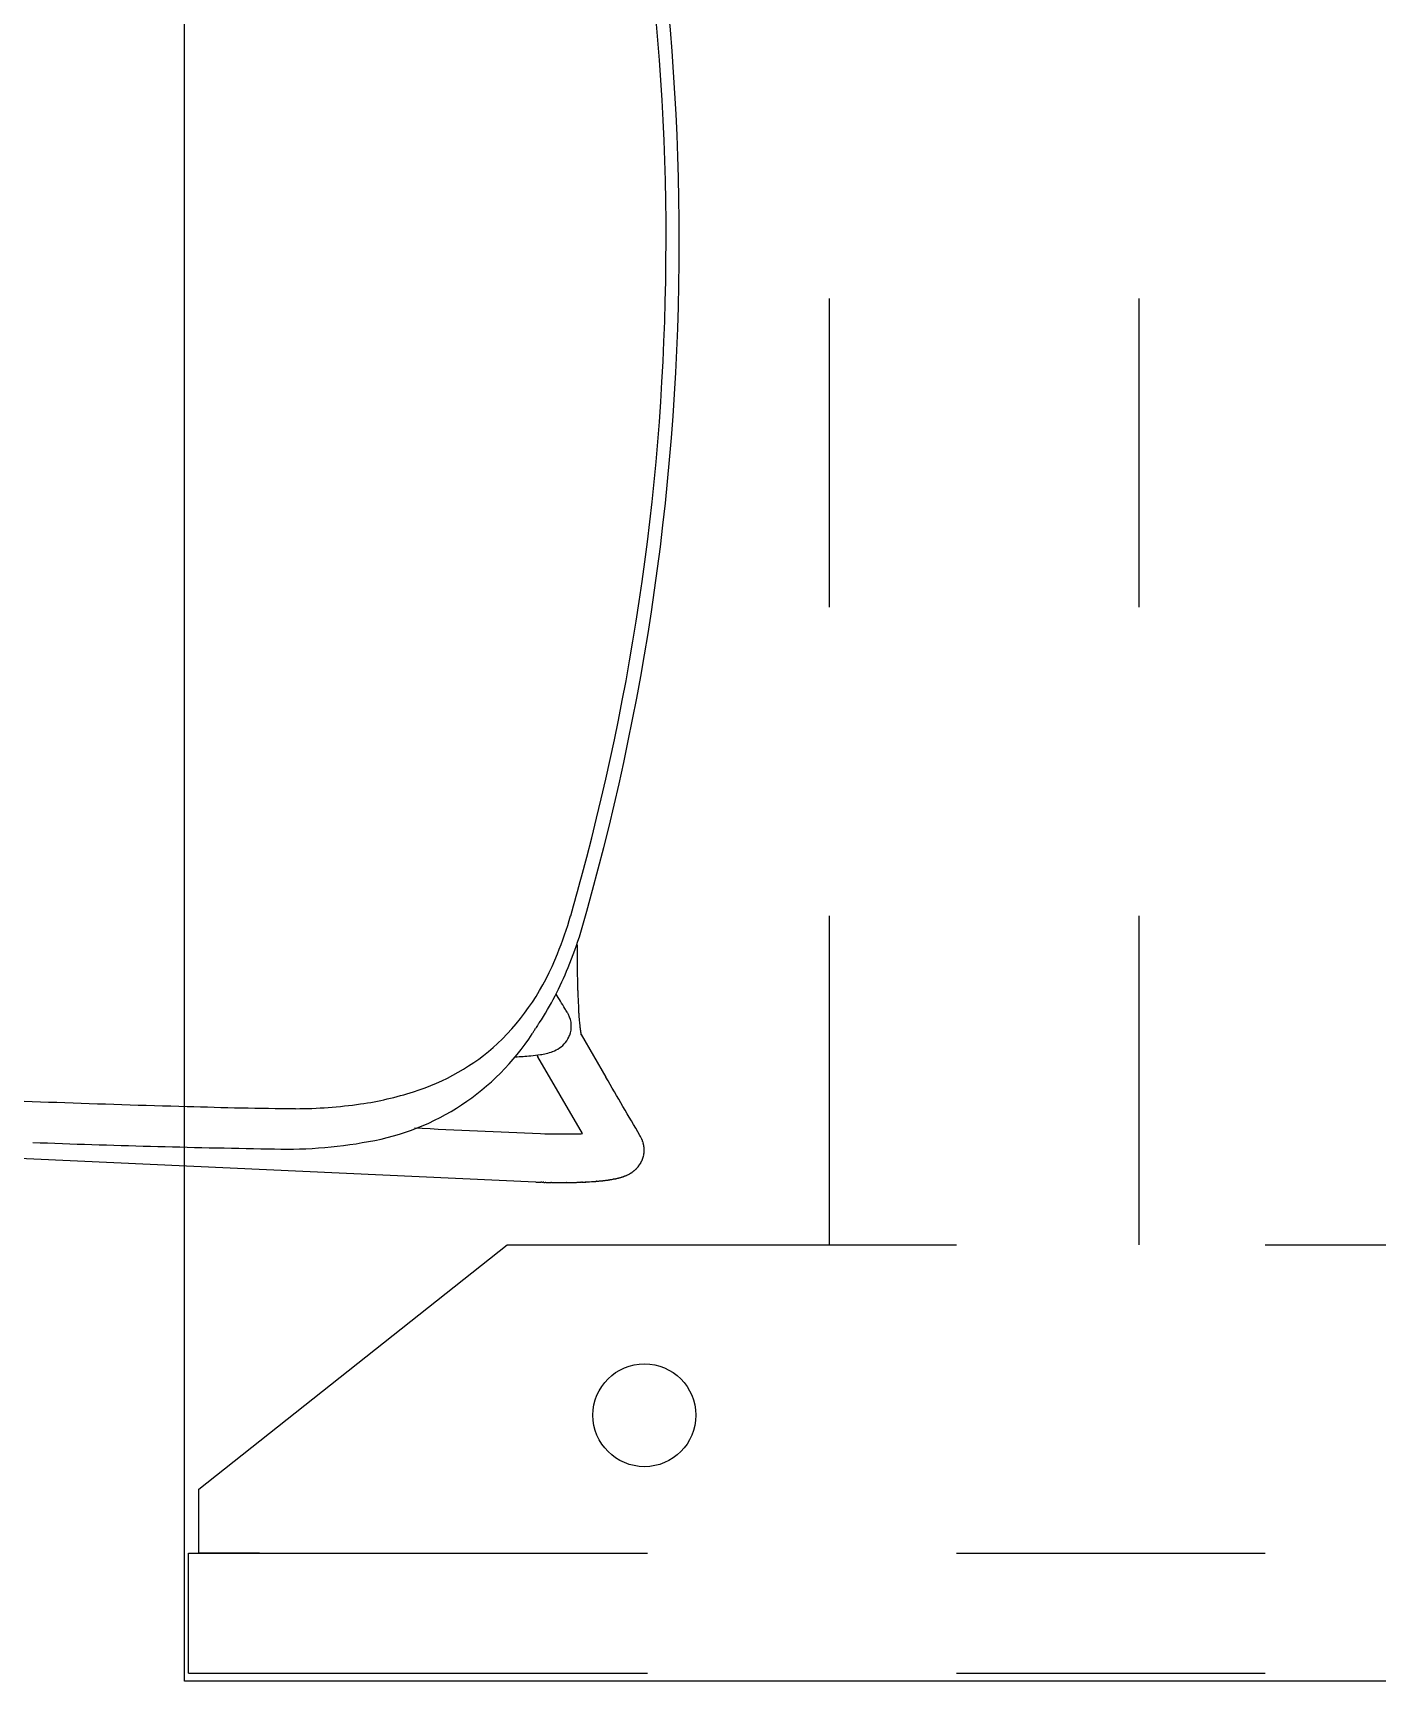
# Model space of a CAD drawing. Header units: inches. Extents: x -2 to 764, y -6 to 562.
# Drawn here: x 653.82 to 666.88, y 113.67 to 129.69 of the extents above; entities that cross this region are included whole.
import ezdxf

# ---------------------------------------------------------------- set-up
doc = ezdxf.new("R2010")
doc.units = ezdxf.units.IN
doc.header["$MEASUREMENT"] = 0
doc.layers.get('0').update_dxf_attribs({"true_color": 0xffffff})
doc.layers.add('SEAT', color=5, linetype='Continuous')
doc.layers.add('TABLE', color=6, linetype='Continuous')

# ---------------------------------------------------------------- blocks, each defined once
blk = doc.blocks.new('UDP1EGS_36120LLNN_0P')
at = {"layer": 'TABLE'}
for p, q in [((-59.94, 18), (59.94, 18)), ((-59.94, -18), (-59.94, 18)), ((-59.862, 17.961), (-59.862, 13.5)), ((-59.862, 17.961), (-58.698, 17.961)), ((-58.698, 17.961), (-58.698, 13.5)), ((-58.698, 17.86), (-58.073, 17.86)), ((-58.698, 17.27), (-58.698, 17.86)), ((-58.073, 17.86), (-55.698, 14.863)), ((-55.698, 14.863), (-55.698, 10.5)), ((-55.698, 11.734), (-52.5, 11.734)), ((-49.5, 11.734), (-46.5, 11.734)), ((-59.862, 10.5), (-59.862, 7.5)), ((-58.698, 10.5), (-58.698, 7.5)), ((-55.698, 8.725), (-52.5, 8.725)), ((-49.5, 8.725), (-46.5, 8.725)), ((-55.698, 7.5), (-55.698, 4.5))]:
    blk.add_line(p, q, dxfattribs=at)
blk.add_circle((-57.356, 13.531, 0.53), 0.5, dxfattribs=at)
blk.add_circle((-57.356, 13.531, 0.53), 0.5, dxfattribs=at)
blk.add_circle((-57.356, 13.531, 0.53), 0.5, dxfattribs=at)
blk = doc.blocks.new('3AAS38L01_0P')
at = {"layer": 'SEAT'}
for p, q in [((8.806, -0.337), (8.806, -0.337)), ((7.942, -7.178), (7.942, -7.302)), ((7.942, -7.302), (7.942, -7.311)), ((7.942, -7.311), (7.942, -7.341)), ((7.942, -7.341), (7.942, -7.348)), ((7.942, -7.348), (7.942, -7.354)), ((7.942, -7.354), (7.942, -7.354)), ((7.942, -7.361), (7.942, -7.363)), ((7.942, -7.363), (7.942, -7.369)), ((7.942, -7.369), (7.942, -7.37)), ((7.942, -7.37), (7.942, -7.37)), ((7.942, -7.393), (7.942, -7.398)), ((7.942, -7.398), (7.942, -7.398)), ((7.942, -7.422), (7.942, -7.422)), ((7.942, -7.435), (7.942, -7.437)), ((7.942, -7.437), (7.942, -7.437)), ((7.943, -7.486), (7.943, -7.486)), ((7.943, -7.508), (7.944, -7.51)), ((7.944, -7.51), (7.944, -7.517)), ((7.944, -7.517), (7.944, -7.523)), ((7.944, -7.523), (7.944, -7.532)), ((7.944, -7.532), (7.944, -7.532)), ((7.944, -7.544), (7.944, -7.544)), ((7.945, -7.558), (7.945, -7.56)), ((7.945, -7.56), (7.945, -7.56)), ((7.945, -7.581), (7.945, -7.588)), ((7.945, -7.588), (7.945, -7.588)), ((7.946, -7.616), (7.946, -7.622)), ((7.955, -7.81), (7.955, -7.815)), ((7.955, -7.815), (7.955, -7.816)), ((7.955, -7.816), (7.955, -7.821)), ((7.955, -7.821), (7.955, -7.821)), ((7.956, -7.833), (7.956, -7.838)), ((7.956, -7.838), (7.956, -7.838)), ((7.959, -7.872), (7.959, -7.872)), ((7.96, -7.882), (7.96, -7.882)), ((7.962, -7.913), (7.962, -7.913)), ((7.963, -7.917), (7.963, -7.917)), ((7.965, -7.946), (7.965, -7.946)), ((7.965, -7.946), (7.965, -7.946)), ((7.967, -7.96), (7.967, -7.96)), ((7.967, -7.966), (7.967, -7.966)), ((7.968, -7.973), (7.968, -7.973)), ((7.968, -7.976), (7.968, -7.976)), ((7.968, -7.976), (7.968, -7.976)), ((7.969, -7.98), (7.969, -7.98)), ((7.969, -7.98), (7.969, -7.98)), ((7.969, -7.983), (7.969, -7.984)), ((7.969, -7.984), (7.969, -7.984)), ((7.97, -7.987), (7.97, -7.988)), ((7.97, -7.988), (7.97, -7.988)), ((7.97, -7.991), (7.97, -7.992)), ((7.97, -7.992), (7.97, -7.992)), ((7.971, -7.995), (7.971, -7.996)), ((7.971, -7.996), (7.971, -7.996)), ((7.971, -7.998), (7.971, -7.999)), ((7.971, -7.999), (7.971, -7.999)), ((7.972, -8.003), (7.972, -8.003)), ((7.974, -8.019), (7.974, -8.019)), ((7.974, -8.022), (7.974, -8.022)), ((7.975, -8.027), (7.975, -8.027)), ((7.976, -8.031), (7.976, -8.031)), ((7.976, -8.033), (7.976, -8.033)), ((7.976, -8.035), (7.976, -8.036)), ((7.976, -8.036), (7.976, -8.036)), ((7.977, -8.038), (7.977, -8.038)), ((7.977, -8.038), (7.977, -8.038)), ((7.977, -8.04), (7.977, -8.041)), ((7.977, -8.041), (7.977, -8.041)), ((7.978, -8.043), (7.978, -8.043)), ((7.978, -8.045), (7.978, -8.045)), ((7.978, -8.045), (7.978, -8.045)), ((7.978, -8.047), (7.978, -8.047)), ((7.979, -8.048), (7.979, -8.048)), ((7.979, -8.049), (7.979, -8.049)), ((7.979, -8.05), (8.22, -8.464)), ((7.979, -8.05), (7.979, -8.05)), ((7.979, -8.051), (7.979, -8.051)), ((7.98, -8.054), (7.98, -8.054)), ((7.981, -8.058), (7.981, -8.058)), ((7.981, -8.058), (7.981, -8.058)), ((7.981, -8.059), (7.981, -8.059)), ((7.981, -8.059), (7.981, -8.059)), ((7.981, -8.06), (7.981, -8.06)), ((7.981, -8.06), (7.981, -8.06)), ((7.981, -8.06), (7.981, -8.06)), ((7.981, -8.06), (7.981, -8.06)), ((7.981, -8.06), (7.981, -8.06)), ((7.981, -8.06), (7.981, -8.06)), ((7.981, -8.06), (7.981, -8.06)), ((7.981, -8.06), (7.981, -8.06)), ((7.993, -9.013), (7.559, -8.267)), ((7.538, -9.484), (-4.934, -8.916)), ((8.572, -9.072), (8.572, -9.072)), ((8.572, -9.073), (8.572, -9.073)), ((8.577, -9.084), (8.577, -9.084)), ((8.578, -9.087), (8.578, -9.087)), ((8.578, -9.088), (8.578, -9.088)), ((8.579, -9.091), (8.579, -9.091)), ((8.579, -9.091), (8.579, -9.091)), ((8.58, -9.094), (8.58, -9.094)), ((8.58, -9.095), (8.58, -9.095)), ((8.581, -9.097), (8.581, -9.097)), ((8.581, -9.098), (8.581, -9.098)), ((8.582, -9.1), (8.582, -9.1)), ((8.582, -9.101), (8.582, -9.101)), ((8.583, -9.103), (8.583, -9.103)), ((8.583, -9.104), (8.583, -9.104)), ((8.584, -9.107), (8.584, -9.107)), ((8.584, -9.107), (8.584, -9.107)), ((8.585, -9.11), (8.585, -9.11)), ((8.585, -9.111), (8.585, -9.111)), ((8.586, -9.113), (8.586, -9.113)), ((8.586, -9.114), (8.586, -9.114)), ((8.586, -9.116), (8.586, -9.116)), ((8.587, -9.117), (8.587, -9.117)), ((8.587, -9.12), (8.587, -9.12)), ((8.587, -9.121), (8.587, -9.121)), ((8.588, -9.123), (8.588, -9.123)), ((8.588, -9.124), (8.588, -9.124)), ((8.589, -9.126), (8.589, -9.126)), ((8.589, -9.127), (8.589, -9.127)), ((8.589, -9.131), (8.589, -9.131)), ((8.564, -9.291), (8.564, -9.291)), ((8.565, -9.289), (8.565, -9.289)), ((8.566, -9.288), (8.566, -9.288)), ((8.568, -9.283), (8.568, -9.283)), ((8.569, -9.282), (8.569, -9.282)), ((8.57, -9.279), (8.57, -9.279)), ((8.57, -9.28), (8.57, -9.28)), ((8.571, -9.276), (8.571, -9.276)), ((8.571, -9.277), (8.571, -9.277)), ((8.572, -9.274), (8.572, -9.274)), ((8.573, -9.273), (8.573, -9.273)), ((8.574, -9.269), (8.574, -9.269)), ((8.577, -9.261), (8.577, -9.261)), ((8.583, -9.244), (8.583, -9.244)), ((8.584, -9.242), (8.584, -9.242)), ((8.585, -9.235), (8.585, -9.235)), ((8.585, -9.238), (8.585, -9.238)), ((8.586, -9.231), (8.586, -9.231)), ((8.587, -9.228), (8.587, -9.228)), ((8.587, -9.229), (8.587, -9.229)), ((8.588, -9.221), (8.588, -9.221)), ((8.588, -9.222), (8.588, -9.222)), ((8.588, -9.225), (8.588, -9.225)), ((8.589, -9.215), (8.589, -9.215)), ((8.589, -9.218), (8.589, -9.218)), ((8.589, -9.219), (8.589, -9.219)), ((8.59, -9.133), (8.59, -9.133)), ((8.59, -9.134), (8.59, -9.134)), ((8.59, -9.136), (8.59, -9.136)), ((8.59, -9.137), (8.59, -9.137)), ((8.59, -9.211), (8.59, -9.211)), ((8.59, -9.212), (8.59, -9.212)), ((8.59, -9.214), (8.59, -9.214)), ((8.591, -9.14), (8.591, -9.14)), ((8.591, -9.141), (8.591, -9.141)), ((8.591, -9.143), (8.591, -9.143)), ((8.591, -9.144), (8.591, -9.144)), ((8.591, -9.202), (8.591, -9.202)), ((8.591, -9.204), (8.591, -9.204)), ((8.591, -9.205), (8.591, -9.205)), ((8.591, -9.208), (8.591, -9.208)), ((8.591, -9.209), (8.591, -9.209)), ((8.592, -9.146), (8.592, -9.146)), ((8.592, -9.147), (8.592, -9.147)), ((8.592, -9.15), (8.592, -9.15)), ((8.592, -9.151), (8.592, -9.151)), ((8.592, -9.153), (8.592, -9.153)), ((8.592, -9.154), (8.592, -9.154)), ((8.592, -9.157), (8.592, -9.157)), ((8.592, -9.157), (8.592, -9.157)), ((8.592, -9.191), (8.592, -9.191)), ((8.592, -9.192), (8.592, -9.192)), ((8.592, -9.194), (8.592, -9.194)), ((8.592, -9.195), (8.592, -9.195)), ((8.592, -9.197), (8.592, -9.197)), ((8.592, -9.198), (8.592, -9.198)), ((8.592, -9.201), (8.592, -9.201)), ((8.593, -9.16), (8.593, -9.16)), ((8.593, -9.161), (8.593, -9.161)), ((8.593, -9.163), (8.593, -9.163)), ((8.593, -9.164), (8.593, -9.164)), ((8.593, -9.167), (8.593, -9.167)), ((8.593, -9.168), (8.593, -9.168)), ((8.593, -9.17), (8.593, -9.17)), ((8.593, -9.171), (8.593, -9.171)), ((8.593, -9.174), (8.593, -9.174)), ((8.593, -9.177), (8.593, -9.177)), ((8.593, -9.178), (8.593, -9.178)), ((8.593, -9.18), (8.593, -9.18)), ((8.593, -9.181), (8.593, -9.181)), ((8.593, -9.184), (8.593, -9.184)), ((8.593, -9.185), (8.593, -9.185)), ((8.593, -9.187), (8.593, -9.187)), ((8.593, -9.188), (8.593, -9.188)), ((8.321, -9.45), (8.321, -9.45)), ((8.324, -9.449), (8.324, -9.449)), ((8.325, -9.449), (8.325, -9.449)), ((8.328, -9.448), (8.328, -9.448)), ((8.336, -9.446), (8.336, -9.446)), ((8.343, -9.445), (8.343, -9.445)), ((8.351, -9.443), (8.351, -9.443)), ((8.353, -9.442), (8.353, -9.442)), ((8.366, -9.438), (8.366, -9.438)), ((8.376, -9.435), (8.376, -9.435)), ((8.378, -9.435), (8.378, -9.435)), ((8.382, -9.433), (8.382, -9.433)), ((8.386, -9.432), (8.386, -9.432)), ((8.388, -9.431), (8.388, -9.431)), ((8.392, -9.43), (8.392, -9.43)), ((8.394, -9.429), (8.394, -9.429)), ((8.396, -9.428), (8.396, -9.428)), ((8.399, -9.428), (8.399, -9.428)), ((8.4, -9.427), (8.4, -9.427)), ((8.404, -9.425), (8.404, -9.425)), ((8.409, -9.424), (8.409, -9.424)), ((8.411, -9.423), (8.411, -9.423)), ((8.413, -9.422), (8.413, -9.422)), ((8.415, -9.421), (8.415, -9.421)), ((8.417, -9.42), (8.417, -9.42)), ((8.422, -9.418), (8.422, -9.418)), ((8.423, -9.418), (8.423, -9.418)), ((8.426, -9.416), (8.426, -9.416)), ((8.432, -9.414), (8.432, -9.414)), ((8.435, -9.412), (8.435, -9.412)), ((8.447, -9.406), (8.447, -9.406)), ((8.45, -9.404), (8.45, -9.404)), ((8.451, -9.404), (8.451, -9.404)), ((8.452, -9.403), (8.452, -9.403)), ((8.453, -9.403), (8.453, -9.403)), ((8.454, -9.402), (8.454, -9.402)), ((8.459, -9.399), (8.459, -9.399)), ((8.461, -9.398), (8.461, -9.398)), ((8.464, -9.396), (8.464, -9.396)), ((8.468, -9.393), (8.468, -9.393)), ((8.47, -9.392), (8.47, -9.392)), ((8.473, -9.391), (8.473, -9.391)), ((8.477, -9.388), (8.477, -9.388)), ((8.479, -9.386), (8.479, -9.386)), ((8.481, -9.385), (8.481, -9.385)), ((8.482, -9.384), (8.482, -9.384)), ((8.495, -9.374), (8.495, -9.374)), ((8.5, -9.371), (8.5, -9.371)), ((8.502, -9.368), (8.502, -9.368)), ((8.503, -9.368), (8.503, -9.368)), ((8.508, -9.363), (8.508, -9.363)), ((8.508, -9.363), (8.508, -9.363)), ((8.511, -9.361), (8.511, -9.361)), ((8.512, -9.359), (8.512, -9.359)), ((8.513, -9.359), (8.513, -9.359)), ((8.514, -9.357), (8.514, -9.357)), ((8.515, -9.357), (8.515, -9.357)), ((8.516, -9.355), (8.516, -9.355)), ((8.517, -9.355), (8.517, -9.355)), ((8.519, -9.353), (8.519, -9.353)), ((8.534, -9.336), (8.534, -9.336)), ((8.535, -9.335), (8.535, -9.335)), ((8.536, -9.334), (8.536, -9.334)), ((8.537, -9.332), (8.537, -9.332)), ((8.538, -9.331), (8.538, -9.331)), ((8.539, -9.33), (8.539, -9.33)), ((8.54, -9.329), (8.54, -9.329)), ((8.554, -9.308), (8.554, -9.308)), ((8.559, -9.3), (8.559, -9.3)), ((8.56, -9.297), (8.56, -9.297)), ((8.561, -9.296), (8.561, -9.296)), ((8.562, -9.294), (8.562, -9.294)), ((8.563, -9.294), (8.563, -9.294)), ((8.564, -9.292), (8.564, -9.292)), ((7.541, -9.485), (7.538, -9.484)), ((7.556, -9.485), (7.556, -9.485)), ((7.568, -9.486), (7.568, -9.486)), ((7.593, -9.486), (7.59, -9.486)), ((7.59, -9.486), (7.59, -9.486)), ((7.597, -9.487), (7.593, -9.486)), ((7.605, -9.487), (7.605, -9.487)), ((7.615, -9.487), (7.612, -9.487)), ((7.612, -9.487), (7.612, -9.487)), ((7.619, -9.487), (7.615, -9.487)), ((7.63, -9.488), (7.627, -9.487)), ((7.627, -9.487), (7.627, -9.487)), ((7.638, -9.488), (7.638, -9.488)), ((7.671, -9.489), (7.671, -9.489)), ((7.689, -9.489), (7.685, -9.489)), ((7.685, -9.489), (7.685, -9.489)), ((7.693, -9.489), (7.689, -9.489)), ((7.7, -9.489), (7.7, -9.489)), ((7.722, -9.489), (7.722, -9.489)), ((7.743, -9.49), (7.743, -9.49)), ((7.782, -9.49), (7.782, -9.49)), ((7.811, -9.49), (7.811, -9.49)), ((7.828, -9.49), (7.828, -9.49)), ((7.842, -9.49), (7.838, -9.49)), ((7.838, -9.49), (7.838, -9.49)), ((7.856, -9.489), (7.856, -9.489)), ((7.897, -9.489), (7.897, -9.489)), ((7.911, -9.488), (7.911, -9.488)), ((7.917, -9.488), (7.917, -9.488)), ((7.934, -9.488), (7.934, -9.488)), ((7.95, -9.487), (7.95, -9.487)), ((7.979, -9.486), (7.976, -9.486)), ((7.976, -9.486), (7.976, -9.486)), ((7.983, -9.486), (7.979, -9.486)), ((7.989, -9.486), (7.989, -9.486)), ((7.998, -9.486), (7.995, -9.486)), ((7.995, -9.486), (7.995, -9.486)), ((8.008, -9.485), (8.008, -9.485)), ((8.023, -9.484), (8.021, -9.484)), ((8.021, -9.484), (8.021, -9.484)), ((8.027, -9.484), (8.027, -9.484)), ((8.099, -9.48), (8.099, -9.48)), ((8.11, -9.479), (8.11, -9.479)), ((8.113, -9.479), (8.113, -9.479)), ((8.119, -9.478), (8.119, -9.478)), ((8.124, -9.478), (8.124, -9.478)), ((8.13, -9.477), (8.127, -9.477)), ((8.127, -9.477), (8.127, -9.477)), ((8.141, -9.476), (8.141, -9.476)), ((8.149, -9.475), (8.149, -9.475)), ((8.152, -9.475), (8.152, -9.475)), ((8.168, -9.473), (8.168, -9.473)), ((8.184, -9.472), (8.184, -9.472)), ((8.192, -9.471), (8.192, -9.471)), ((8.197, -9.47), (8.197, -9.47)), ((8.212, -9.468), (8.212, -9.468)), ((8.215, -9.468), (8.215, -9.468)), ((8.225, -9.467), (8.225, -9.467)), ((8.237, -9.465), (8.237, -9.465)), ((8.242, -9.464), (8.242, -9.464)), ((8.247, -9.464), (8.247, -9.464)), ((8.261, -9.461), (8.261, -9.461)), ((8.27, -9.46), (8.27, -9.46)), ((8.288, -9.457), (8.288, -9.457)), ((8.29, -9.456), (8.29, -9.456)), ((8.302, -9.454), (8.302, -9.454)), ((8.308, -9.453), (8.308, -9.453)), ((8.311, -9.452), (8.311, -9.452))]:
    blk.add_line(p, q, dxfattribs=at)
for centre, radius, start, end in [((-15.099, -0.326), 24.033, 359.9751, 15.6311), ((-14.791, -0.325), 23.597, 359.9722, 15.1542), ((-15.014, -0.355), 23.947, 343.75, 0.0439), ((-14.816, -0.345), 23.621, 344.8536, 0.0197), ((-16.116, 0.036), 24.976, 343.8882, 344.7907), ((4.212, -5.827), 3.819, 337.8542, 343.7559), ((4.001, -5.824), 4.163, 337.7619, 342.7834), ((5.51, -6.403), 2.4, 313.71, 338.8993), ((14.268, -7.342), 6.326, 180.1086, 180.1759), ((4.943, -6.225), 3.139, 326.9262, 338.024), ((18.323, -7.327), 10.381, 180.2384, 180.3609), ((17.841, -7.33), 9.899, 180.3933, 180.5312), ((17.658, -7.332), 9.716, 180.5314, 180.6085), ((17.566, -7.333), 9.624, 180.6182, 180.9132), ((17.337, -7.337), 9.395, 180.9134, 181.0463), ((-51.195, -43.838), 69.152, 31.41146, 31.54835), ((16.927, -7.345), 8.985, 181.1927, 181.2735), ((16.813, -7.347), 8.871, 181.2734, 181.3656), ((16.632, -7.351), 8.69, 181.3761, 181.5162), ((16.266, -7.361), 8.324, 181.5629, 181.7551), ((14.843, -7.41), 6.899, 181.762, 183.1333), ((6.473, -8.65), 1.596, 30.8096, 32.2926), ((7.435, -8.075), 0.476, 27.3776, 30.6953), ((13.459, -7.479), 5.514, 183.1938, 183.4389), ((12.69, -7.526), 4.744, 183.5661, 183.7208), ((12.139, -7.562), 4.192, 183.7715, 184.2421), ((1.169, -3.932), 7.552, 327.2602, 327.4987), ((10.246, -9.717), 3.211, 146.6361, 147.4776), ((13.782, -12.034), 7.439, 146.5836, 146.7047), ((7.637, -7.97), 0.248, 339.4379, 27.1154), ((11.746, -7.591), 3.798, 184.2476, 184.3913), ((11.344, -7.622), 3.395, 184.3837, 184.9209), ((10.978, -7.653), 3.027, 184.9296, 185.0034), ((10.634, -7.684), 2.682, 184.9928, 185.5983), ((10.215, -7.725), 2.26, 185.6283, 185.9647), ((10.034, -7.744), 2.079, 185.9669, 186.1492), ((9.906, -7.757), 1.95, 186.1489, 186.3573), ((9.819, -7.767), 1.863, 186.3584, 186.4272), ((9.744, -7.775), 1.787, 186.4527, 186.5556), ((9.665, -7.785), 1.708, 186.5819, 186.6877), ((9.59, -7.793), 1.632, 186.7148, 186.8235), ((9.509, -7.803), 1.55, 186.8514, 186.9638), ((9.432, -7.813), 1.473, 186.9925, 187.1085), ((9.351, -7.823), 1.391, 187.1379, 187.2584), ((9.268, -7.833), 1.307, 187.2884, 187.4443), ((9.091, -7.857), 1.129, 187.4287, 188.271), ((5.514, -6.752), 2.373, 279.7202, 327.0365), ((5.712, -6.541), 2.162, 287.1984, 312.3747), ((5.621, -6.792), 2.261, 326.4095, 327.2061), ((7.625, -7.965), 0.26, 303.9202, 339.2723), ((8.914, -7.882), 0.951, 188.2888, 188.4411), ((8.804, -7.899), 0.839, 188.4367, 188.8376), ((8.711, -7.913), 0.745, 188.841, 189.0929), ((8.671, -7.919), 0.704, 189.0941, 189.2724), ((8.637, -7.925), 0.669, 189.2722, 189.4951), ((8.597, -7.932), 0.629, 189.538, 189.7229), ((8.553, -7.939), 0.585, 189.7675, 189.9583), ((8.501, -7.948), 0.532, 190.0053, 190.2058), ((8.446, -7.958), 0.476, 190.2049, 190.4684), ((8.388, -7.969), 0.417, 190.5205, 190.7493), ((8.361, -7.974), 0.389, 190.7506, 190.8954), ((8.334, -7.979), 0.362, 190.8948, 191.0978), ((8.312, -7.984), 0.34, 191.0976, 191.2576), ((8.295, -7.987), 0.323, 191.2576, 191.4059), ((8.261, -7.994), 0.288, 191.3972, 191.9879), ((8.17, -8.013), 0.195, 191.9322, 193.2739), ((8.105, -8.029), 0.128, 193.3554, 193.4913), ((8.091, -8.032), 0.113, 193.4872, 193.7744), ((8.07, -8.037), 0.0921, 193.8039, 194.1351), ((7.915, -8.081), 0.0694, 17.7507, 17.9098), ((8.065, -8.038), 0.0869, 194.1447, 194.2158), ((8.035, -8.046), 0.0551, 194.2114, 194.2748), ((8.049, -8.042), 0.0705, 194.267, 194.4464), ((8.035, -8.046), 0.0554, 194.4483, 194.5277), ((8.035, -8.046), 0.0556, 194.5239, 194.6065), ((8.032, -8.047), 0.0529, 194.6079, 194.6883), ((8.006, -8.054), 0.0253, 194.5442, 195.7115), ((7.247, -5.256), 3.012, 271.7724, 273.211), ((7.291, -6.029), 2.237, 273.2017, 275.1388), ((7.372, -6.907), 1.355, 275.0176, 279.0141), ((8.04, -7.998), 0.551, 207.2642, 209.2029), ((7.465, -7.49), 0.765, 279.0208, 283.2686), ((7.532, -7.766), 0.481, 282.9791, 290.8677), ((7.588, -7.911), 0.326, 290.8091, 304.0935), ((-5575.286, -3256.565), 6459.544, 30.1820673, 30.1879065), ((5.392, -5.627), 3.13, 278.1905, 287.8506), ((8.051, 135.169), 143.971, 267.43995, 268.44787), ((5.458, 29.048), 37.819, 268.0202, 269.619), ((5.2, -4.352), 4.419, 270.0864, 278.2966), ((65.023, 1268.971), 1279.275, 267.371728, 267.426599), ((6.735, 99.186), 108.362, 267.842, 269.05043), ((5.114, -4.76), 4.404, 267.7274, 280.4694), ((7.785, -3.875), 5.142, 267.7593, 271.7408), ((7.814, -5.328), 3.69, 271.9834, 272.7761), ((8.22, -9.236), 0.389, 26.6225, 31.4741), ((8.345, -9.171), 0.247, 23.6152, 26.1591), ((8.339, -9.174), 0.254, 23.4255, 23.6437), ((8.337, -9.175), 0.257, 20.6854, 23.4217), ((8.336, -9.175), 0.258, 19.9552, 20.6861), ((8.338, -9.175), 0.255, 19.7467, 19.9532), ((8.336, -9.175), 0.257, 19.2144, 19.7469), ((8.338, -9.174), 0.255, 19.0068, 19.2126), ((8.337, -9.175), 0.256, 18.4676, 19.0069), ((8.339, -9.174), 0.254, 18.2609, 18.4659), ((8.338, -9.175), 0.255, 17.7154, 18.261), ((8.339, -9.174), 0.254, 17.5099, 17.7138), ((8.338, -9.174), 0.255, 16.9586, 17.51), ((8.34, -9.174), 0.253, 16.7544, 16.957), ((8.339, -9.174), 0.254, 16.1978, 16.7544), ((8.34, -9.174), 0.253, 15.9951, 16.1963), ((8.339, -9.174), 0.254, 15.4337, 15.9951), ((8.34, -9.174), 0.252, 15.2326, 15.4322), ((8.339, -9.174), 0.254, 14.6669, 15.2327), ((8.341, -9.174), 0.252, 14.4676, 14.6655), ((8.34, -9.174), 0.253, 13.8979, 14.4676), ((8.341, -9.174), 0.252, 13.7006, 13.8966), ((8.34, -9.174), 0.253, 13.1273, 13.7006), ((8.341, -9.174), 0.252, 12.932, 13.126), ((8.34, -9.174), 0.253, 12.3556, 12.932), ((8.341, -9.174), 0.252, 12.1625, 12.3544), ((8.34, -9.174), 0.253, 11.5834, 12.1625), ((8.341, -9.174), 0.252, 11.3925, 11.5822), ((8.34, -9.174), 0.253, 10.811, 11.3925), ((8.341, -9.174), 0.252, 10.6225, 10.8099), ((8.341, -9.174), 0.252, 9.8537, 10.6229), ((8.341, -9.174), 0.252, 9.2666, 9.8544), ((8.338, -9.172), 0.255, 332.3964, 332.8893), ((8.335, -9.171), 0.259, 332.1488, 332.3956), ((8.337, -9.172), 0.256, 332.8891, 333.1392), ((8.338, -9.172), 0.255, 333.1382, 334.3799), ((8.338, -9.172), 0.255, 334.38, 334.6314), ((8.339, -9.173), 0.255, 334.6309, 335.1296), ((8.338, -9.173), 0.255, 335.3814, 335.8815), ((8.339, -9.173), 0.255, 335.1295, 335.3812), ((8.339, -9.173), 0.254, 336.1329, 336.6369), ((8.337, -9.172), 0.257, 335.8825, 336.1326), ((8.339, -9.173), 0.254, 336.6362, 336.889), ((8.339, -9.173), 0.254, 336.8886, 337.6453), ((8.339, -9.173), 0.254, 337.6461, 339.6676), ((8.34, -9.173), 0.253, 339.6676, 343.7295), ((8.341, -9.173), 0.252, 343.7305, 344.2494), ((8.341, -9.173), 0.252, 344.2487, 345.2624), ((8.341, -9.173), 0.252, 345.7845, 346.7983), ((8.341, -9.173), 0.252, 345.2621, 345.7852), ((8.341, -9.173), 0.252, 346.7979, 347.3259), ((8.341, -9.173), 0.252, 347.5685, 348.0971), ((8.341, -9.174), 0.252, 347.3255, 347.5684), ((8.342, -9.174), 0.251, 349.1124, 349.6494), ((8.343, -9.174), 0.25, 348.8722, 349.1131), ((8.341, -9.173), 0.252, 348.0986, 348.8726), ((8.342, -9.174), 0.251, 350.4279, 350.6647), ((8.342, -9.174), 0.251, 349.8873, 350.4283), ((8.341, -9.174), 0.252, 349.6496, 349.8884), ((8.341, -9.174), 0.252, 9.0842, 9.2666), ((8.342, -9.173), 0.251, 8.4953, 9.087), ((8.328, -9.176), 0.265, 8.3216, 8.4927), ((8.34, -9.174), 0.253, 7.7305, 8.3154), ((8.342, -9.174), 0.25, 351.4426, 351.989), ((8.342, -9.174), 0.251, 351.207, 351.4436), ((8.341, -9.174), 0.252, 350.6652, 351.2065), ((8.341, -9.174), 0.252, 7.5466, 7.7302), ((8.34, -9.174), 0.253, 6.9631, 7.5452), ((8.341, -9.174), 0.252, 6.7761, 6.9631), ((8.34, -9.174), 0.253, 6.1958, 6.7748), ((8.343, -9.174), 0.25, 353.5534, 353.7836), ((8.343, -9.174), 0.25, 353.0023, 353.5537), ((8.342, -9.174), 0.251, 352.77, 353.0033), ((8.341, -9.174), 0.251, 352.2229, 352.7695), ((8.342, -9.174), 0.251, 351.9886, 352.2224), ((8.341, -9.174), 0.252, 6.0056, 6.1958), ((8.34, -9.174), 0.253, 5.4282, 6.0043), ((8.341, -9.174), 0.252, 5.2348, 5.4281), ((8.34, -9.174), 0.253, 4.66, 5.2336), ((8.341, -9.174), 0.252, 4.4635, 4.6599), ((8.34, -9.174), 0.253, 3.891, 4.4624), ((8.341, -9.174), 0.251, 3.6915, 3.891), ((8.341, -9.174), 0.252, 3.121, 3.6905), ((8.343, -9.174), 0.25, 356.1277, 356.6875), ((8.343, -9.174), 0.25, 355.9031, 356.1286), ((8.342, -9.174), 0.251, 355.347, 355.9027), ((8.343, -9.174), 0.25, 355.1201, 355.3465), ((8.343, -9.174), 0.25, 354.5646, 355.1205), ((8.343, -9.174), 0.25, 354.336, 354.5656), ((8.342, -9.174), 0.251, 353.7842, 354.3355), ((8.342, -9.174), 0.251, 2.9186, 3.121), ((8.341, -9.174), 0.252, 2.3499, 2.9177), ((8.342, -9.174), 0.251, 2.1443, 2.3497), ((8.342, -9.174), 0.251, 1.5763, 2.1447), ((8.342, -9.174), 0.251, 1.3694, 1.5767), ((8.341, -9.174), 0.252, 0.8036, 1.3687), ((8.342, -9.174), 0.251, 0.5921, 0.8032), ((8.342, -9.174), 0.251, 0.0266, 0.5926), ((8.342, -9.174), 0.251, 359.2489, 0.0272), ((8.342, -9.174), 0.251, 359.0334, 359.2497), ((8.342, -9.174), 0.251, 358.4706, 359.033), ((8.342, -9.174), 0.251, 358.2524, 358.4701), ((8.343, -9.174), 0.25, 357.6897, 358.2529), ((8.343, -9.174), 0.25, 357.4695, 357.6906), ((8.342, -9.174), 0.251, 356.9098, 357.4691), ((8.343, -9.174), 0.25, 356.6871, 356.9093), ((8.135, -8.618), 0.853, 281.8915, 282.6275), ((8.134, -8.616), 0.854, 282.6353, 282.7964), ((8.143, -8.654), 0.816, 282.7983, 282.9357), ((8.146, -8.666), 0.803, 282.9344, 283.1083), ((8.156, -8.708), 0.76, 283.1026, 283.7569), ((8.167, -8.756), 0.711, 283.7598, 284.2759), ((8.176, -8.791), 0.675, 284.273, 285.0044), ((8.181, -8.81), 0.655, 285.0035, 285.2051), ((8.193, -8.853), 0.611, 285.1937, 286.4107), ((8.206, -8.896), 0.566, 286.4177, 287.4832), ((8.215, -8.926), 0.534, 287.4944, 287.7548), ((8.218, -8.935), 0.525, 287.7548, 288.2265), ((8.223, -8.952), 0.507, 288.2269, 288.7197), ((8.231, -8.973), 0.485, 288.7222, 288.9466), ((8.232, -8.978), 0.479, 288.9446, 289.4665), ((8.233, -8.981), 0.476, 289.4676, 289.7741), ((8.238, -8.993), 0.463, 289.7732, 289.9986), ((8.237, -8.991), 0.465, 289.9975, 290.313), ((8.238, -8.992), 0.464, 290.3153, 290.5392), ((8.243, -9.007), 0.448, 290.5401, 291.1055), ((8.251, -9.029), 0.425, 291.1054, 291.7622), ((8.254, -9.035), 0.419, 291.7661, 292.0267), ((8.258, -9.046), 0.406, 292.026, 292.4042), ((8.255, -9.037), 0.416, 292.4099, 292.6657), ((8.265, -9.061), 0.39, 292.6666, 293.0725), ((8.261, -9.052), 0.4, 293.0705, 293.7283), ((8.271, -9.075), 0.375, 293.7246, 293.988), ((8.262, -9.056), 0.396, 293.9855, 294.3944), ((8.269, -9.071), 0.38, 294.3934, 295.3587), ((8.278, -9.089), 0.36, 295.3625, 295.9389), ((8.283, -9.1), 0.348, 295.9406, 298.1396), ((8.286, -9.105), 0.342, 298.1358, 298.7473), ((8.288, -9.109), 0.337, 298.7493, 298.8675), ((8.29, -9.114), 0.332, 298.8666, 299.1779), ((8.291, -9.114), 0.331, 299.1782, 299.2992), ((8.293, -9.117), 0.327, 299.2985, 299.6186), ((8.295, -9.122), 0.322, 299.6165, 300.6535), ((8.296, -9.124), 0.32, 300.6565, 300.9941), ((8.299, -9.128), 0.315, 300.9939, 301.5991), ((8.3, -9.13), 0.313, 301.5994, 302.5605), ((8.302, -9.132), 0.31, 302.5628, 302.9086), ((8.303, -9.134), 0.308, 302.9077, 303.5449), ((8.305, -9.138), 0.304, 303.5444, 304.5586), ((8.307, -9.14), 0.3, 304.5605, 305.0798), ((8.308, -9.142), 0.299, 305.0806, 305.4459), ((8.311, -9.146), 0.293, 305.4456, 305.6091), ((8.313, -9.148), 0.29, 305.5975, 308.9248), ((8.317, -9.153), 0.284, 308.9337, 310.0965), ((8.318, -9.155), 0.282, 310.0975, 310.7938), ((8.323, -9.161), 0.274, 310.7924, 310.9884), ((8.32, -9.157), 0.279, 310.9853, 312.2979), ((8.322, -9.159), 0.276, 312.4958, 313.1122), ((8.324, -9.161), 0.274, 312.2977, 312.4972), ((8.323, -9.16), 0.275, 313.1119, 313.5348), ((8.323, -9.161), 0.274, 313.5346, 313.7362), ((8.323, -9.161), 0.274, 313.7362, 314.1631), ((8.321, -9.159), 0.277, 314.1646, 314.3658), ((8.325, -9.163), 0.271, 314.3658, 314.799), ((8.319, -9.157), 0.28, 314.8003, 315.0008), ((8.325, -9.163), 0.271, 315.0025, 315.4379), ((8.327, -9.165), 0.268, 315.4284, 320.2634), ((8.331, -9.167), 0.264, 320.2729, 320.7309), ((8.328, -9.165), 0.267, 320.7318, 320.9544), ((8.331, -9.168), 0.264, 320.9549, 321.4157), ((8.329, -9.166), 0.266, 321.4158, 321.6412), ((8.331, -9.168), 0.264, 321.6419, 322.1043), ((8.333, -9.169), 0.261, 322.1036, 322.3341), ((8.333, -9.17), 0.26, 322.3259, 328.0003), ((8.336, -9.171), 0.258, 328.0067, 329.9413), ((8.336, -9.171), 0.257, 329.9421, 330.6742), ((8.335, -9.171), 0.259, 330.6752, 330.9203), ((8.337, -9.172), 0.256, 330.921, 331.4098), ((8.337, -9.172), 0.257, 331.4097, 331.6579), ((8.337, -9.172), 0.256, 331.6575, 332.148), ((7.83, -2.504), 6.987, 267.6368, 267.7588), ((7.811, -2.982), 6.508, 267.7594, 267.8591), ((7.802, -3.218), 6.272, 267.8609, 268.0642), ((7.804, -3.171), 6.319, 268.1282, 268.1946), ((7.795, -3.457), 6.032, 268.1952, 268.2655), ((7.805, -3.102), 6.388, 268.3313, 268.3965), ((7.798, -3.379), 6.11, 268.4312, 268.5), ((7.798, -3.359), 6.131, 268.4977, 268.8103), ((7.799, -3.33), 6.16, 268.8088, 268.9428), ((7.799, -3.31), 6.18, 269.0179, 269.0862), ((7.795, -3.551), 5.939, 269.0834, 269.2916), ((7.794, -3.589), 5.901, 269.2953, 269.507), ((7.792, -3.87), 5.62, 269.5044, 269.9011), ((7.792, -4.048), 5.442, 269.9, 270.197), ((7.792, -4.119), 5.371, 270.1981, 270.389), ((7.793, -4.349), 5.141, 270.3901, 270.5021), ((7.793, -4.305), 5.185, 270.5478, 270.7016), ((7.797, -4.647), 4.843, 270.6978, 271.1802), ((7.8, -4.805), 4.684, 271.1822, 271.3481), ((7.803, -4.916), 4.574, 271.3488, 271.4327), ((7.806, -5.024), 4.466, 271.4325, 271.641), ((7.81, -5.17), 4.319, 271.6408, 271.8642), ((7.817, -5.381), 4.108, 271.8627, 272.2262), ((7.83, -5.699), 3.791, 272.3141, 272.4085), ((7.835, -5.834), 3.655, 272.4095, 272.507), ((7.823, -5.56), 3.929, 272.5514, 272.6947), ((7.836, -5.836), 3.653, 272.6948, 272.8904), ((7.86, -6.303), 3.186, 272.9375, 272.9968), ((7.863, -6.328), 3.16, 272.97, 274.279), ((7.891, -6.722), 2.765, 274.3035, 274.5406), ((7.904, -6.88), 2.607, 274.5423, 274.6009), ((7.902, -6.854), 2.633, 274.6011, 274.7248), ((7.906, -6.902), 2.585, 274.7236, 274.8485), ((7.914, -7.003), 2.483, 274.8485, 274.9201), ((7.915, -7.006), 2.48, 274.976, 275.2353), ((7.931, -7.182), 2.303, 275.2396, 275.4519), ((7.928, -7.159), 2.327, 275.4515, 275.5108), ((7.94, -7.282), 2.203, 275.5057, 275.9311), ((7.955, -7.424), 2.06, 275.9348, 276.3788), ((7.97, -7.562), 1.922, 276.3863, 276.6285), ((7.967, -7.534), 1.95, 276.6257, 276.7763), ((7.997, -7.787), 1.695, 276.7691, 277.2864), ((7.996, -7.773), 1.709, 277.2869, 277.3688), ((7.998, -7.788), 1.694, 277.366, 277.7053), ((8.024, -7.983), 1.497, 277.7043, 278.179), ((8.029, -8.016), 1.464, 278.1843, 278.3762), ((8.028, -8.011), 1.469, 278.3763, 278.566), ((8.051, -8.166), 1.312, 278.5601, 279.1898), ((8.062, -8.234), 1.243, 279.1873, 279.6179), ((8.081, -8.343), 1.133, 279.6187, 280.563), ((8.105, -8.471), 1.003, 280.574, 280.6912), ((8.105, -8.473), 1, 280.6837, 281.3427), ((8.12, -8.548), 0.924, 281.3444, 281.7564), ((8.12, -8.546), 0.926, 281.7572, 281.8985)]:
    blk.add_arc(centre, radius, start, end, dxfattribs=at)

msp = doc.modelspace()

# ---------------------------------------------------------------- block references
at = {"rotation": 90}
msp.add_blockref('UDP1EGS_36120LLNN_0P', (673.295, 173.612), dxfattribs=at)
msp.add_blockref('3AAS38L01_0P', (651.169, 128.007))

doc.saveas('drawing.dxf')
